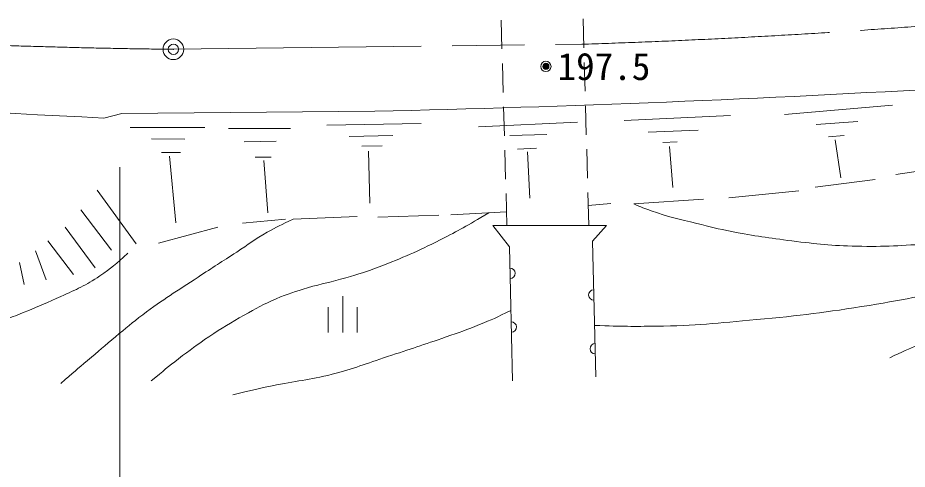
# Model space of a CAD drawing. Units: millimetres, scale not verified. Extents: x 40000 to 680000, y 20000 to 380000.
# Drawn here: x 463764 to 506802, y 259794 to 281638 of the extents above; entities that cross this region are included whole.
import ezdxf
from ezdxf.enums import TextEntityAlignment as Align

# ---------------------------------------------------------------- set-up
doc = ezdxf.new("R2010")
doc.units = ezdxf.units.MM
doc.header["$LTSCALE"] = 1000
doc.header["$PDMODE"] = 32
doc.header["$PDSIZE"] = 500
doc.linetypes.add('CHAIN', pattern=[18.5, 12, -1.5, 3.5, -1.5])
for name, color, linetype, lineweight in [('M-BGD', 7, 'Continuous', 13), ('M-BMK', 2, 'CHAIN', 13), ('M-BMK-SRVR', 3, 'Continuous', 13), ('M-STR-HTXT', 7, 'Continuous', 13), ('M-STR-STR1', 1, 'Continuous', 13)]:
    doc.layers.add(name, color=color, linetype=linetype, lineweight=lineweight)
doc.styles.add('ＭＳ ゴシック', font='')
doc.styles.get('ＭＳ ゴシック').set_extended_font_data('MS Gothic')

msp = doc.modelspace()

# ---------------------------------------------------------------- linework, layer by layer
at = {"layer": 'M-BGD'}
for p, q in [((500865, 276957), (506089, 277413)), ((467930, 276784), (468803, 277002)), ((468803, 277002), (481040, 277114)), ((493105, 276671), (498255, 276916)), ((469206, 276324), (472822, 276324)), ((478715, 276449), (483291, 276528)), ((486053, 276366), (490846, 276583)), ((502399, 276475), (504415, 276615)), ((473956, 276278), (476967, 276278)), ((479793, 275896), (481910, 275936)), ((487572, 275941), (489369, 275985)), ((494266, 276097), (496694, 276202)), ((502987, 275879), (503749, 275941)), ((470232, 275785), (471849, 275758)), ((474718, 275634), (476270, 275660)), ((494985, 275597), (495669, 275632)), ((503320, 275730), (503596, 273898)), ((470718, 275127), (471638, 275114)), ((480411, 275423), (481397, 275436)), ((480727, 275186), (480806, 272675)), ((487949, 275284), (488869, 275336)), ((488431, 275152), (488536, 272917)), ((495301, 275404), (495458, 273432)), ((471099, 274943), (471418, 271715)), ((475244, 274897), (476033, 274897)), ((475665, 274739), (475862, 272202)), ((506244, 274049), (509406, 274526)), ((502354, 273442), (505258, 273813)), ((467602, 273290), (469495, 270700)), ((498173, 272930), (501552, 273272)), ((491370, 272560), (492467, 272645)), ((493567, 272638), (496950, 272860)), ((466813, 272343), (468298, 270401)), ((477090, 271886), (480193, 272018)), ((481186, 271988), (484145, 272093)), ((484723, 272106), (487414, 272256)), ((474631, 271699), (476722, 271886)), ((486746, 271580), (487433, 271581)), ((487553, 270556), (486746, 271580)), ((492259, 271589), (491398, 271587)), ((492259, 271589), (491567, 270828)), ((466063, 271505), (467509, 269542)), ((470569, 270739), (473448, 271502)), ((465221, 270843), (466457, 269221)), ((491567, 270828), (491741, 264260)), ((464625, 270369), (465133, 268958)), ((487709, 264072), (487553, 270556)), ((463845, 269800), (464081, 268730)), ((479491, 266415), (479491, 268165)), ((478791, 266415), (478791, 267640)), ((480191, 266415), (480191, 267640))]:
    msp.add_line(p, q, dxfattribs=at)
for radius in [150, 120, 90, 60, 30, 20]:
    msp.add_circle((489319, 279288), radius, dxfattribs=at)
for centre, radius, start, end in [((495763, 846635), 570530, 263.76108, 267.2038), ((462602, 1080261), 803358, 271.31508, 273.32963), ((487584, 269270), 250, 271.3745, 91.3745), ((491636, 268229), 250, 91.51, 271.51), ((487646, 266671), 250, 271.3745, 91.3745), ((491705, 265629), 250, 91.51, 271.51)]:
    msp.add_arc(centre, radius, start, end, dxfattribs=at)
for points, knots in [([(493567, 272638), (493961, 272465), (494081, 272423), (494415, 272299), (495252, 271989), (495750, 271899), (496618, 271686), (497280, 271523), (497649, 271422), (498318, 271294), (499448, 271079), (500086, 270985), (501227, 270842), (502443, 270689), (503129, 270614), (504355, 270585), (505747, 270552), (506527, 270623), (507918, 270703), (509168, 270775), (509866, 270849), (511113, 270963), (512295, 271070), (512672, 271110), (514137, 271265)], [0, 0, 0, 0, 1, 1, 1, 2, 2, 2, 3, 3, 3, 4, 4, 4, 5, 5, 5, 6, 6, 6, 7, 7, 7, 8, 8, 8, 8]), ([(470224, 264068), (470847, 264591), (471016, 264732), (471542, 265137), (472105, 265571), (472423, 265812), (473014, 266206), (473664, 266641), (474041, 266866), (474723, 267249), (475313, 267581), (475642, 267776), (476264, 268043), (476843, 268291), (477187, 268384), (477789, 268569), (478503, 268788), (478923, 268843), (479638, 269059), (480273, 269251), (480634, 269345), (481251, 269585), (482425, 270042), (483078, 270318), (484201, 270889), (485140, 271367), (485459, 271550), (486554, 272208)], [0, 0, 0, 0, 1, 1, 1, 2, 2, 2, 3, 3, 3, 4, 4, 4, 5, 5, 5, 6, 6, 6, 7, 7, 7, 8, 8, 8, 9, 9, 9, 9]), ([(491675, 266751), (493099, 266700), (493499, 266700), (494668, 266716), (496563, 266742), (497622, 266857), (499509, 267032), (501650, 267231), (502848, 267380), (504972, 267722), (506837, 268022), (507869, 268267), (509729, 268600), (513083, 269199), (514966, 269512), (518328, 270059), (520045, 270339), (521006, 270499), (522731, 270725), (525172, 271044), (526551, 271130), (529002, 271356), (531261, 271564), (532527, 271685), (534791, 271834), (536769, 271964), (537878, 272028), (539859, 272110), (540937, 272155), (541282, 272169), (542620, 272209)], [0, 0, 0, 0, 1, 1, 1, 2, 2, 2, 3, 3, 3, 4, 4, 4, 5, 5, 5, 6, 6, 6, 7, 7, 7, 8, 8, 8, 9, 9, 9, 10, 10, 10, 10]), ([(465842, 263944), (466473, 264489), (466633, 264627), (467143, 265062), (467670, 265511), (467965, 265763), (468497, 266206), (469006, 266628), (469284, 266874), (469812, 267271), (470824, 268030), (471438, 268391), (472491, 269092), (473215, 269573), (473629, 269828), (474358, 270301), (474934, 270675), (475231, 270927), (475831, 271261), (476310, 271528), (476487, 271614), (477090, 271886)], [0, 0, 0, 0, 1, 1, 1, 2, 2, 2, 3, 3, 3, 4, 4, 4, 5, 5, 5, 6, 6, 6, 7, 7, 7, 7]), ([(505956, 265189), (507128, 265747), (507483, 265885), (508481, 266285), (510608, 267138), (511869, 267435), (514082, 268029), (515817, 268495), (516829, 268584), (518598, 268897), (521198, 269357), (522666, 269555), (525282, 269913), (526705, 270107), (527509, 270166), (528937, 270320), (531209, 270565), (532480, 270734), (534758, 270912), (536347, 271036), (537242, 271039), (538834, 271109), (540344, 271176), (541189, 271230), (542699, 271267), (544070, 271300), (544839, 271253), (546210, 271280), (548410, 271324), (549641, 271392), (551840, 271467), (553592, 271528), (554572, 271570), (556324, 271625), (558190, 271684), (559235, 271733), (561101, 271753), (562665, 271770), (563541, 271767), (565105, 271734), (566530, 271703), (567328, 271658), (568753, 271615), (569538, 271592), (569784, 271584), (570762, 271557)], [0, 0, 0, 0, 1, 1, 1, 2, 2, 2, 3, 3, 3, 4, 4, 4, 5, 5, 5, 6, 6, 6, 7, 7, 7, 8, 8, 8, 9, 9, 9, 10, 10, 10, 11, 11, 11, 12, 12, 12, 13, 13, 13, 14, 14, 14, 15, 15, 15, 15]), ([(454622, 264725), (456340, 265101), (456803, 265209), (458190, 265567), (459938, 266018), (460921, 266270), (462629, 266855), (463913, 267295), (464615, 267596), (465850, 268157), (466607, 268501), (467048, 268679), (467735, 269147), (468297, 269530), (468500, 269701), (469089, 270242)], [0, 0, 0, 0, 1, 1, 1, 2, 2, 2, 3, 3, 3, 4, 4, 4, 5, 5, 5, 5]), ([(474172, 263400), (475089, 263620), (475332, 263674), (476079, 263834), (477203, 264076), (477859, 264094), (478971, 264387), (480035, 264666), (480609, 264897), (481653, 265241), (482765, 265607), (483389, 265810), (484493, 266198), (485128, 266421), (485488, 266534), (486110, 266789), (486712, 267035), (486912, 267131), (487627, 267474)], [0, 0, 0, 0, 1, 1, 1, 2, 2, 2, 3, 3, 3, 4, 4, 4, 5, 5, 5, 6, 6, 6, 6])]:
    msp.add_open_spline(points, degree=3, knots=knots, dxfattribs=at)
msp.add_point((489319, 279288), dxfattribs=at)
at = {"layer": 'M-BMK'}
msp.add_line((471292, 280112), (491060, 280358), dxfattribs=at)
for centre, radius, start, end in [((476025, 665625), 385542, 264.85171, 269.2967), ((478848, 661474), 381312, 271.8353, 274.93423)]:
    msp.add_arc(centre, radius, start, end, dxfattribs=at)
at = {"layer": 'M-BMK-SRVR'}
msp.add_circle((471292, 280112), 500, dxfattribs=at)
msp.add_point((471292, 280112), dxfattribs=at)
at = {"layer": 'M-STR-HTXT'}
msp.add_line((468705, 274409), (468705, 238814), dxfattribs=at)
at = {"layer": 'M-STR-STR1'}
for p, q in [((487192, 280128), (487153, 281527)), ((491156, 280180), (491116, 281580)), ((487251, 278029), (487212, 279428)), ((491215, 278081), (491175, 279481)), ((487310, 275929), (487271, 277329)), ((491274, 275982), (491234, 277381)), ((487370, 273830), (487330, 275230)), ((491333, 273883), (491294, 275282)), ((487433, 271581), (487389, 273131)), ((491398, 271587), (491353, 273183)), ((487433, 271581), (491398, 271587))]:
    msp.add_line(p, q, dxfattribs=at)

# ---------------------------------------------------------------- texts
at = {"layer": 'M-BGD', "style": 'ＭＳ ゴシック'}
msp.add_text('197.5', height=1320, dxfattribs=at).set_placement((489884, 278231), align=Align.BOTTOM_LEFT)

doc.saveas('drawing.dxf')
